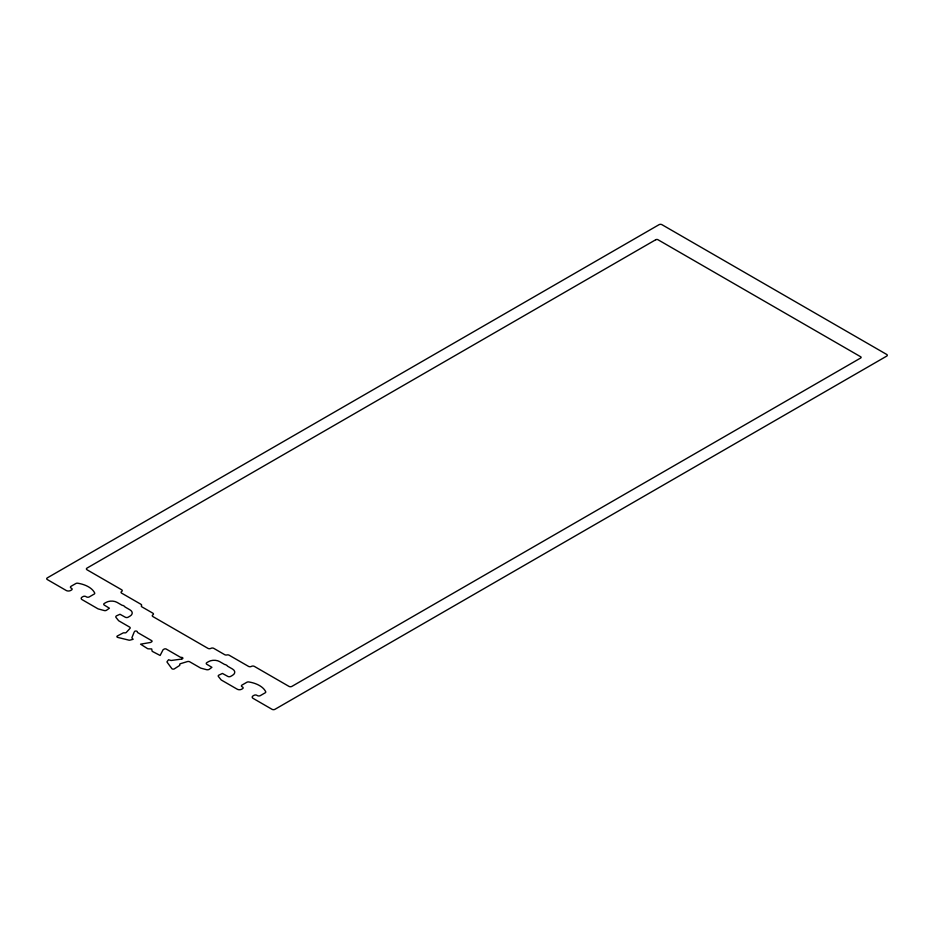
<?xml version="1.0" encoding="UTF-8"?>
<svg xmlns="http://www.w3.org/2000/svg" width="934" height="934" viewBox="0 0 934 934"><rect width="100%" height="100%" fill="white"/><g stroke="black" fill="none" stroke-linecap="round" stroke-linejoin="round"><path stroke-width="1.4" d="M134.216 631.979L131.857 637.84L133.142 639.3L129.884 640.152A1.541 0.887 0 0 1 128.834 640.129L117.836 637.432A1.541 0.887 0 0 1 117.404 635.949L123.008 633.03A1.541 0.887 0 0 1 124.491 632.843A1.541 0.887 0 0 0 126.312 632.411L129.954 628.465A2.055 1.191 0 0 0 129.581 627.064L118.933 620.912A2.055 1.191 0 0 1 118.525 620.573L116.05 617.502A2.58 1.483 0 0 1 116.552 615.81L120.007 614.268L125.249 617.199A2.055 1.191 0 0 0 128.156 617.199L129.978 616.148A7.729 4.46 0 0 0 129.978 609.844L125.144 607.053A1.541 0.887 0 0 1 124.689 606.423L122.984 605.43A1.541 0.887 0 0 1 121.887 605.174L117.065 602.383A7.729 4.46 0 0 0 106.137 602.383L104.316 603.434A2.055 1.191 0 0 0 104.316 605.115L109.406 608.197L106.453 610.287A2.055 1.191 0 0 1 104.129 610.521L98.467 608.991A2.055 1.191 0 0 1 97.872 608.758L82.087 599.64A3.094 1.786 0 0 1 82.087 597.118L82.998 596.592A2.055 1.191 0 0 1 85.916 596.592L86.418 596.884A2.055 1.191 0 0 0 89.325 596.884L94.136 594.106A2.055 1.191 0 0 0 94.661 592.95A24.214 13.975 0 0 0 77.849 583.236A2.055 1.191 0 0 0 75.829 583.54L71.019 586.318A2.055 1.191 0 0 0 71.019 588L71.521 588.292A2.055 1.191 0 0 1 71.521 589.973L70.61 590.498A3.094 1.786 0 0 1 66.244 590.498L47.307 579.559A2.055 1.191 0 0 1 47.307 577.877L659.042 224.685A2.055 1.191 0 0 1 661.961 224.685L886.693 354.441A2.055 1.191 0 0 1 886.693 356.123L274.958 709.315A2.055 1.191 0 0 1 272.039 709.315L253.102 698.375A3.094 1.786 0 0 1 253.102 695.853L254.013 695.328A2.055 1.191 0 0 1 256.92 695.328L257.422 695.62A2.055 1.191 0 0 0 260.341 695.62L265.151 692.841A2.055 1.191 0 0 0 265.676 691.674A24.214 13.975 0 0 0 248.853 681.96A2.055 1.191 0 0 0 246.845 682.275L242.034 685.042A2.055 1.191 0 0 0 242.034 686.735L242.536 687.015A2.055 1.191 0 0 1 242.536 688.697L241.626 689.222A3.094 1.786 0 0 1 237.259 689.222L221.463 680.115A2.055 1.191 0 0 1 221.054 679.777L218.416 676.508A2.055 1.191 0 0 1 218.825 675.154L222.444 673.449L227.779 676.391A2.055 1.191 0 0 0 230.686 676.391L232.508 675.34A7.729 4.46 0 0 0 232.508 669.036L227.686 666.246A1.541 0.887 0 0 1 227.231 665.615L225.514 664.623A1.541 0.887 0 0 1 224.429 664.366L219.595 661.576A7.729 4.46 0 0 0 208.667 661.576L206.846 662.626A2.055 1.191 0 0 0 206.846 664.308L211.913 667.331L209.251 669.328A2.58 1.483 0 0 1 206.321 669.62L200.997 668.195A2.055 1.191 0 0 1 200.413 667.95L189.754 661.809A2.055 1.191 0 0 0 187.337 661.599L180.495 663.689A1.541 0.887 0 0 0 179.748 664.739A1.541 0.887 0 0 1 179.421 665.603L174.378 668.837A1.541 0.887 0 0 1 171.809 668.592L167.139 662.241A1.541 0.887 0 0 1 167.081 661.634L168.564 659.754L171.097 660.49L181.254 659.135A1.541 0.887 0 0 0 181.581 659.065M181.628 659.054L182.2 658.879A1.459 0.841 0 0 0 182.807 657.921A1.459 0.841 0 0 0 181.266 657.373A1.541 0.887 0 0 1 180.087 657.057L166.299 649.095A1.518 0.876 0 0 0 164.15 649.095L163.368 649.539A1.518 0.876 0 0 0 162.971 649.959L160.123 655.458L152.522 651.5A1.506 0.876 0 0 1 152.067 650.87L151.693 648.955L148.529 648.826A1.506 0.876 0 0 1 147.444 648.558L140.579 644.18L150.105 642.534A1.518 0.876 0 0 0 150.818 642.3L151.6 641.856A1.518 0.876 0 0 0 151.6 640.607L137.812 632.645A1.541 0.887 0 0 1 137.356 631.968A1.459 0.841 0 0 0 136.317 631.08A1.459 0.841 0 0 0 134.601 631.396M655.773 239.723L87.002 568.094A2.055 1.191 0 0 0 87.002 569.775L121.642 589.774A2.055 1.191 0 0 1 121.642 591.467A2.055 1.191 0 0 0 121.642 593.148L141.011 604.321A2.055 1.191 0 0 1 141.466 605.606A2.055 1.191 0 0 0 141.921 606.878L152.861 613.194A2.055 1.191 0 0 1 152.861 614.876A2.055 1.191 0 0 0 152.861 616.557L207.967 648.371A2.055 1.191 0 0 0 210.874 648.371A2.055 1.191 0 0 1 213.793 648.371L224.72 654.687A2.055 1.191 0 0 0 226.939 654.944A2.055 1.191 0 0 1 229.157 655.213L248.514 666.386A2.055 1.191 0 0 0 251.433 666.386A2.055 1.191 0 0 1 254.34 666.386L288.98 686.385A2.055 1.191 0 0 0 291.887 686.385L860.658 358.014A1.541 0.887 0 0 0 860.658 356.753L657.956 239.723A1.541 0.887 0 0 0 655.773 239.723"/></g></svg>
